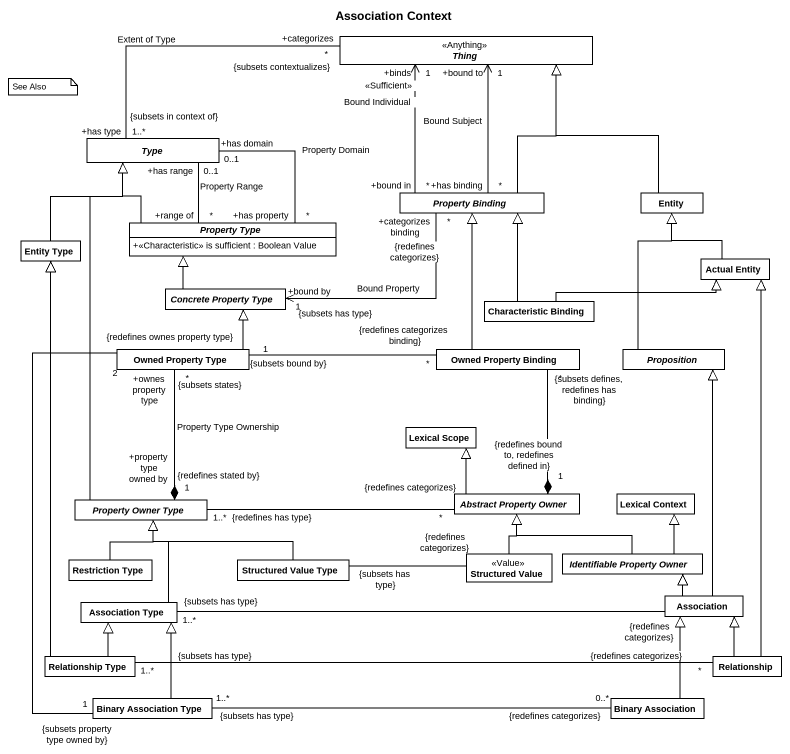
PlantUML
@startuml
title Association Context
hide circle
hide empty members
skinparam classAttributeIconSize 0
abstract class Thing <<Anything>>
abstract class Type
abstract class "Property Binding" as Property_Binding
class "Entity" as Entity_
abstract class "Property Type" as Property_Type {
  +<<Characteristic>> is sufficient : Boolean Value
}
class "Entity Type" as Entity_Type
class "Actual Entity" as Actual_Entity
abstract class "Concrete Property Type" as Concrete_Property_Type
class "Characteristic Binding" as Characteristic_Binding
class "Owned Property Type" as Owned_Property_Type
class "Owned Property Binding" as Owned_Property_Binding
abstract class Proposition
class "Lexical Scope" as Lexical_Scope
abstract class "Property Owner Type" as Property_Owner_Type
abstract class "Abstract Property Owner" as Abstract_Property_Owner
class "Lexical Context" as Lexical_Context
class "Restriction Type" as Restriction_Type
class "Structured Value Type" as Structured_Value_Type
class "Structured Value" as Structured_Value <<Value>>
abstract class "Identifiable Property Owner" as Identifiable_Property_Owner
class "Association Type" as Association_Type
class Association
class "Relationship Type" as Relationship_Type
class Relationship
class "Binary Association Type" as Binary_Association_Type
class "Binary Association" as Binary_Association
Thing "+bound to\n1" <-- "+has binding\n*" Property_Binding : Bound Subject
Type "+has type\n1..*\n{subsets in context of}" -right- "+categorizes\n*\n{subsets contextualizes}" Thing : Extent of Type
Type "+has domain\n0..1" -- "+has property\n*" Property_Type : Property Domain
Property_Binding -up-|> Thing
Property_Binding "+bound in\n*" -up-> "+binds\n1\n<<Sufficient>>" Thing : Bound Individual
Entity_ -up-|> Thing
Property_Type -up-|> Type
Property_Type "+range of\n*" -up- "+has range\n0..1" Type : Property Range
Entity_Type -up-|> Type
Actual_Entity -up-|> Entity_
Concrete_Property_Type "+bound by\n1\n{subsets has type}" <-right- "+categorizes binding\n*\n{redefines categorizes}" Property_Binding : Bound Property
Concrete_Property_Type -up-|> Property_Type
Characteristic_Binding -up-|> Property_Binding
Characteristic_Binding -right-|> Actual_Entity
Owned_Property_Type -up-|> Concrete_Property_Type
Owned_Property_Binding -up-|> Property_Binding
Owned_Property_Binding "{redefines categorizes binding}\n*" -left- "{subsets bound by}\n1" Owned_Property_Type
Proposition -up-|> Entity_
Property_Owner_Type -up-|> Type
Property_Owner_Type "{redefines stated by}\n1\n+property type owned by" *-up- "{subsets states}\n*\n+ownes property type" Owned_Property_Type : Property Type Ownership
Property_Owner_Type "1..*\n{redefines has type}" -right- "*\n{redefines categorizes}" Abstract_Property_Owner
Abstract_Property_Owner "1\n{redefines bound to, redefines defined in}" *-up- "*\n{subsets defines, redefines has binding}" Owned_Property_Binding
Abstract_Property_Owner -up-|> Lexical_Scope
Restriction_Type -up-|> Property_Owner_Type
Structured_Value_Type -left-|> Property_Owner_Type
Structured_Value_Type "{subsets has type}" -right- "{redefines categorizes}" Structured_Value
Structured_Value -up-|> Abstract_Property_Owner
Identifiable_Property_Owner -left-|> Abstract_Property_Owner
Identifiable_Property_Owner -up-|> Lexical_Context
Association_Type -up-|> Property_Owner_Type
Association_Type "{subsets has type}\n1..*" -right- "{redefines categorizes}" Association
Association -up-|> Proposition
Association -left-|> Identifiable_Property_Owner
Relationship_Type -up-|> Entity_Type
Relationship_Type -up-|> Association_Type
Relationship_Type "1..*\n{subsets has type}" -right- "*\n{redefines categorizes}" Relationship
Relationship -up-|> Actual_Entity
Relationship -up-|> Association
Binary_Association_Type "1\n{subsets property type owned by}" -up- "2\n{redefines ownes property type}" Owned_Property_Type
Binary_Association_Type -up-|> Association_Type
Binary_Association_Type "1..*\n{subsets has type}" -right- "0..*\n{redefines categorizes}" Binary_Association
Binary_Association -up-|> Association
note as N1
  See Also
end note
@enduml
